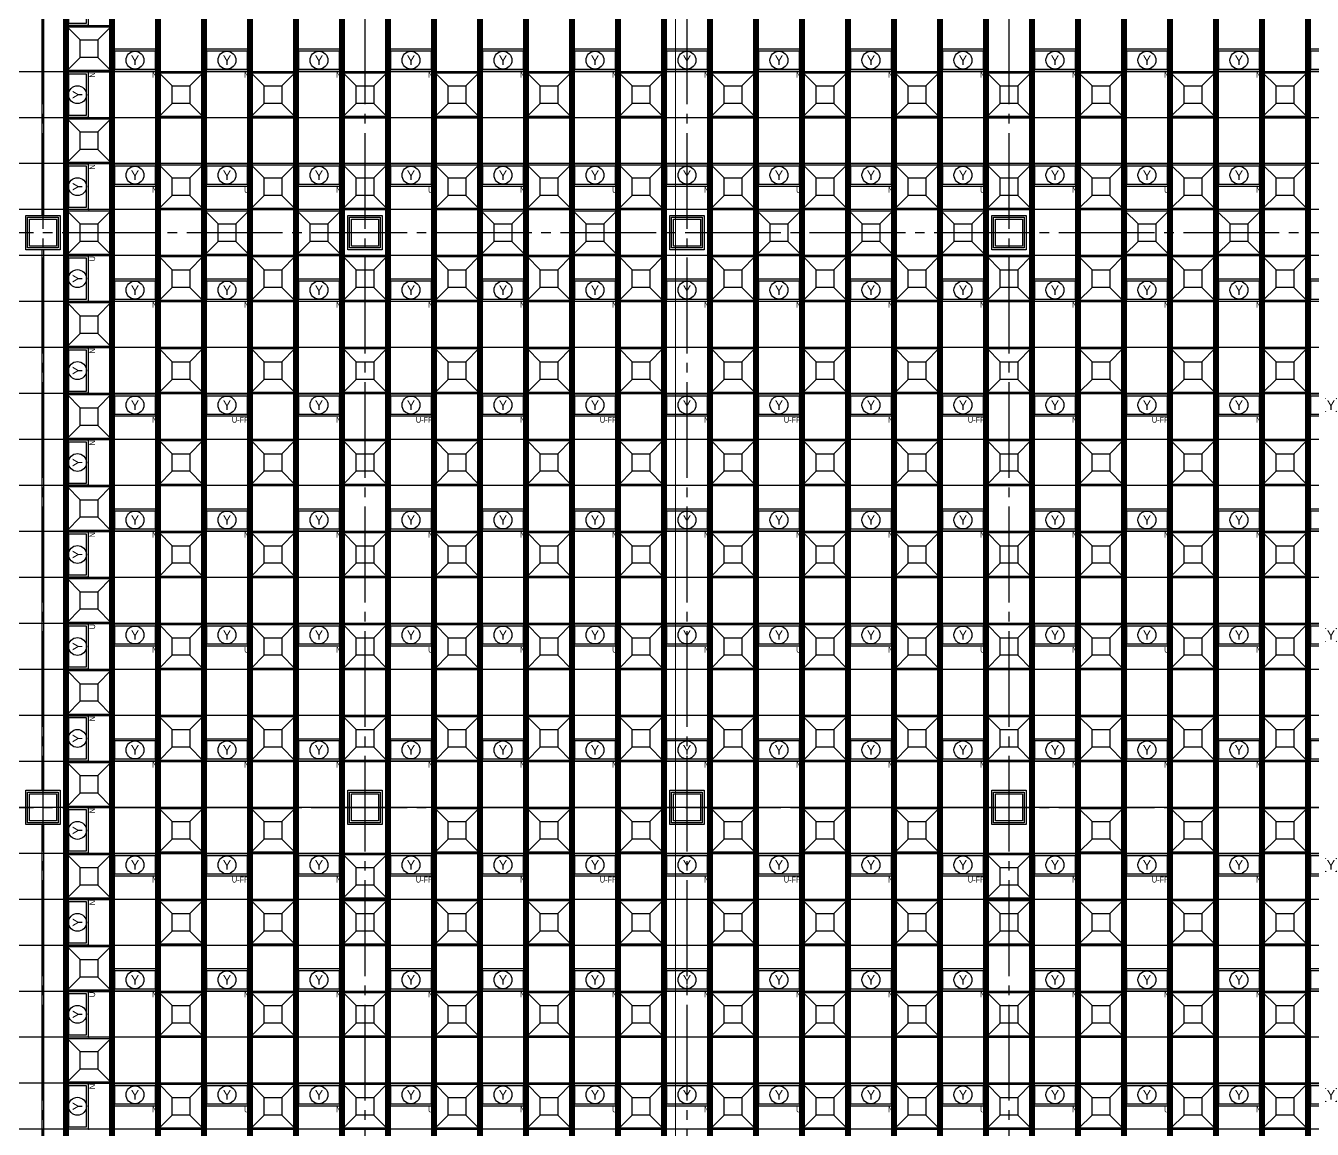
# Model space of a CAD drawing. Header units: millimetres. Extents: x -17313 to 27370, y -1010 to 13584.
# Drawn here: x 7635 to 10991, y 2160 to 5040 of the extents above; entities that cross this region are included whole.
import ezdxf
from ezdxf.enums import TextEntityAlignment as Align

# ---------------------------------------------------------------- set-up
doc = ezdxf.new("R2010")
doc.units = ezdxf.units.MM
doc.header["$LTSCALE"] = 100
doc.linetypes.add('X-S-FAB-L10$0$COL-CEN-LIN', pattern=[3.25, 2.5, -0.25, 0.25, -0.25])
for name, color, linetype in [('0-XREF', 7, 'Continuous'), ('188K-SM-03-F10-ARCH-CEIL-Y2257103$0$K-CEIL-4.2', 8, 'Continuous'), ('188K-SM-03-F10-ARCH-CEIL-Y2257103$0$K-CEIL-4.2-AREA', 8, 'Continuous'), ('188K-SM-03-F10-ARCH-CEIL-Y2257103$0$K-鋼構', 121, 'Continuous'), ('188K-SM-03-F10-ARCH-PA-Y2257103$0$K-P1S-4.2-單抗', 53, 'Continuous'), ('188K-SM-03-F10-ARCH-PA-Y2257103$0$K-P2D-4.2-雙抗', 53, 'Continuous'), ('188K-SM-06-F10-ELEC-LIGHT-Y2257103$0$E-LIGHT(Y)-N', 8, 'Continuous'), ('188K-SM-06-F10-ELEC-LIGHT-Y2257103$0$E-LIGHT(Y)-U FR', 8, 'Continuous'), ('188K-SM-06-F10-ELEC-LIGHT-Y2257103$0$E-LIGHT(Y)-U XLPE', 8, 'Continuous'), ('188K-SM-06-F10-HVAC-FFU-Y2257103$0$AC-FFU-ULPA+化學濾網-', 6, 'Continuous'), ('X-S-FAB-L10$0$0-DIM-TXT', 8, 'Continuous'), ('X-S-FAB-L10$0$BLOCK', 8, 'Continuous'), ('X-S-FAB-L10$0$CCL', 8, 'X-S-FAB-L10$0$COL-CEN-LIN'), ('X-S-FAB-L10$0$COL-S', 8, 'Continuous'), ('X-S-FAB-L10$0$S-FNDN', 8, 'Continuous')]:
    doc.layers.add(name, color=color, linetype=linetype)
doc.layers.add('188K-SM-03-F10-ARCH-CEIL-Y2257103$0$K-吊點-標準', color=8, linetype='Continuous', lineweight=9)
doc.layers.add('188K-SM-06-F10-ELEC-LIGHT-Y2257103$0$Defpoints-CAS', color=8, linetype='Continuous', plot=False)
doc.styles.add('188K-SM-06-F10-ELEC-LIGHT-Y2257103$0$Standard', font='arial.ttf')
doc.styles.add('188K-SM-06-F10-ELEC-LIGHT-Y2257103$0$xCI-5-F20-03-燈具$0$Standard', font='')
doc.styles.add('X-S-FAB-L10$0$CHINA', font='simplex.shx', dxfattribs={"width": 0.75, "bigfont": 'chineset.shx'})
doc.styles.add('X-S-FAB-L10$0$Standard', font='', dxfattribs={"width": 0.8})
doc.styles.add('X-S-FAB-L10$0$TG_NOTE_TEXT', font='simplex.shx', dxfattribs={"width": 0.75, "bigfont": 'chineset.shx'})
doc.styles.get('188K-SM-06-F10-ELEC-LIGHT-Y2257103$0$xCI-5-F20-03-燈具$0$Standard').set_extended_font_data('PMingLiU')
doc.styles.get('X-S-FAB-L10$0$Standard').set_extended_font_data('Microsoft JhengHei')

# ---------------------------------------------------------------- blocks, each defined once
blk = doc.blocks.new('188K-SM-06-F10-HVAC-FFU-Y2257103$0$H-FFU-ULPA+化濾')
for p, q in [((-82.9, 82.9), (-117.2, 117.3)), ((-37.1, 82.9), (-2.7, 117.3)), ((-117.2, 2.8), (-82.9, 37.1)), ((-2.7, 2.8), (-37.1, 37.1))]:
    blk.add_line(p, q)
for points in [[(-2.7, 2.8), (-2.7, 117.3), (-117.2, 117.3), (-117.2, 2.8)], [(-37.1, 37.1), (-37.1, 82.9), (-82.9, 82.9), (-82.9, 37.1)]]:
    blk.add_lwpolyline(points, close=True)
at = {"layer": 'DefPoints'}
blk.add_lwpolyline([(-120, 120), (0, 120), (0, 0), (-120, 0)], close=True, dxfattribs=at)
blk = doc.blocks.new('188K-SM-06-F10-HVAC-FFU-Y2257103')
at = {"layer": '188K-SM-06-F10-HVAC-FFU-Y2257103$0$AC-FFU-ULPA+化學濾網-', "xscale": -1}
for p in [(7740, 4920), (7980, 4800), (8220, 4800), (8460, 4800), (8700, 4800), (8940, 4800), (9180, 4800), (9420, 4800), (9660, 4800), (9900, 4800), (10140, 4800), (10380, 4800), (10620, 4800), (10860, 4800), (7740, 4680), (7980, 4560), (8220, 4560), (8460, 4560), (8700, 4560), (8940, 4560), (9180, 4560), (9420, 4560), (9660, 4560), (9900, 4560), (10140, 4560), (10380, 4560), (10620, 4560), (10860, 4560), (7740, 4440), (8100, 4440), (8340, 4440), (8820, 4440), (9060, 4440), (9540, 4440), (9780, 4440), (10020, 4440), (10500, 4440), (10740, 4440), (7980, 4320), (8220, 4320), (8460, 4320), (8700, 4320), (8940, 4320), (9180, 4320), (9420, 4320), (9660, 4320), (9900, 4320), (10140, 4320), (10380, 4320), (10620, 4320), (10860, 4320), (7740, 4200), (7980, 4080), (8220, 4080), (8460, 4080), (8700, 4080), (8940, 4080), (9180, 4080), (9420, 4080), (9660, 4080), (9900, 4080), (10140, 4080), (10380, 4080), (10620, 4080), (10860, 4080), (7740, 3960), (7980, 3840), (8220, 3840), (8460, 3840), (8700, 3840), (8940, 3840), (9180, 3840), (9420, 3840), (9660, 3840), (9900, 3840), (10140, 3840), (10380, 3840), (10620, 3840), (10860, 3840), (7740, 3720), (7980, 3600), (8220, 3600), (8460, 3600), (8700, 3600), (8940, 3600), (9180, 3600), (9420, 3600), (9660, 3600), (9900, 3600), (10140, 3600), (10380, 3600), (10620, 3600), (10860, 3600), (7740, 3480), (7980, 3360), (8220, 3360), (8460, 3360), (8700, 3360), (8940, 3360), (9180, 3360), (9420, 3360), (9660, 3360), (9900, 3360), (10140, 3360), (10380, 3360), (10620, 3360), (10860, 3360), (7740, 3240), (7980, 3120), (8220, 3120), (8460, 3120), (8700, 3120), (8940, 3120), (9180, 3120), (9420, 3120), (9660, 3120), (9900, 3120), (10140, 3120), (10380, 3120), (10620, 3120), (10860, 3120), (7740, 3000), (7980, 2880), (8220, 2880), (8700, 2880), (8940, 2880), (9180, 2880), (9420, 2880), (9660, 2880), (9900, 2880), (10380, 2880), (10620, 2880), (10860, 2880), (7740, 2760), (8460, 2760), (10140, 2760), (7980, 2640), (8220, 2640), (8460, 2640), (8700, 2640), (8940, 2640), (9180, 2640), (9420, 2640), (9660, 2640), (9900, 2640), (10140, 2640), (10380, 2640), (10620, 2640), (10860, 2640), (7740, 2520), (7980, 2400), (8220, 2400), (8460, 2400), (8700, 2400), (8940, 2400), (9180, 2400), (9420, 2400), (9660, 2400), (9900, 2400), (10140, 2400), (10380, 2400), (10620, 2400), (10860, 2400), (7740, 2280), (7980, 2160), (8220, 2160), (8460, 2160), (8700, 2160), (8940, 2160), (9180, 2160), (9420, 2160), (9660, 2160), (9900, 2160), (10140, 2160), (10380, 2160), (10620, 2160), (10860, 2160)]:
    blk.add_blockref('188K-SM-06-F10-HVAC-FFU-Y2257103$0$H-FFU-ULPA+化濾', p, dxfattribs=at)
blk = doc.blocks.new('X-S-FAB-L10$0$FAB2-L05')
at = {"layer": 'X-S-FAB-L10$0$CCL'}
for p, q in [((-18480, 11005), (-18480, 0)), ((-17640, 11005), (-17640, 0)), ((-16800, 11005), (-16800, 0)), ((-15960, 11005), (-15960, 0)), ((-26880, 5220), (1210, 5220)), ((-26880, 3720), (1210, 3720))]:
    blk.add_line(p, q, dxfattribs=at)
at = {"layer": 'X-S-FAB-L10$0$COL-S'}
for points in [[(-18515, 5255), (-18445, 5255), (-18445, 5185), (-18515, 5185)], [(-17675, 5255), (-17605, 5255), (-17605, 5185), (-17675, 5185)], [(-16835, 5255), (-16765, 5255), (-16765, 5185), (-16835, 5185)], [(-15995, 5255), (-15925, 5255), (-15925, 5185), (-15995, 5185)], [(-18515, 3755), (-18445, 3755), (-18445, 3685), (-18515, 3685)], [(-17675, 3755), (-17605, 3755), (-17605, 3685), (-17675, 3685)], [(-16835, 3755), (-16765, 3755), (-16765, 3685), (-16835, 3685)], [(-15995, 3755), (-15925, 3755), (-15925, 3685), (-15995, 3685)]]:
    blk.add_lwpolyline(points, close=True, dxfattribs=at)
blk = doc.blocks.new('X-S-FAB-L10')
at = {"layer": 'X-S-FAB-L10$0$COL-S'}
for p, q in [((7645, 4535), (7715, 4535)), ((7645, 4465), (7645, 4535)), ((7715, 4535), (7715, 4465)), ((8485, 4535), (8555, 4535)), ((8485, 4465), (8485, 4535)), ((8555, 4535), (8555, 4465)), ((9325, 4535), (9395, 4535)), ((9325, 4465), (9325, 4535)), ((9395, 4535), (9395, 4465)), ((10165, 4535), (10235, 4535)), ((10165, 4465), (10165, 4535)), ((10235, 4535), (10235, 4465)), ((7715, 4465), (7645, 4465)), ((8555, 4465), (8485, 4465)), ((9395, 4465), (9325, 4465)), ((10235, 4465), (10165, 4465)), ((7645, 3035), (7715, 3035)), ((7645, 2965), (7645, 3035)), ((7715, 3035), (7715, 2965)), ((8485, 3035), (8555, 3035)), ((8485, 2965), (8485, 3035)), ((8555, 3035), (8555, 2965)), ((9325, 3035), (9395, 3035)), ((9325, 2965), (9325, 3035)), ((9395, 3035), (9395, 2965)), ((10165, 3035), (10235, 3035)), ((10165, 2965), (10165, 3035)), ((10235, 3035), (10235, 2965)), ((7715, 2965), (7645, 2965)), ((8555, 2965), (8485, 2965)), ((9395, 2965), (9325, 2965)), ((10235, 2965), (10165, 2965))]:
    blk.add_line(p, q, dxfattribs=at)
at = {"layer": 'X-S-FAB-L10$0$S-FNDN', "lineweight": 0, "flags": 128}
for points in [[(11935, 9055), (4350, 9055), (4350, 7470), (9330, 7470), (9330, -55), (11935, -55), (11935, 4530), (11070, 4530), (11070, 5003), (11935, 5003)], [(4350, 7470), (1830, 7470), (1830, 1500), (1812.5, 1500), (1812.5, -55), (9330, -55), (9330, 7470)]]:
    blk.add_lwpolyline(points, close=True, dxfattribs=at)
at = {"layer": 'X-S-FAB-L10$0$BLOCK'}
blk.add_blockref('X-S-FAB-L10$0$FAB2-L05', (26160, -720), dxfattribs=at)
at = {"style": 'X-S-FAB-L10$0$TG_NOTE_TEXT', "width": 0.5, "flags": 1}
for p in [(7463.301, 9020), (18268.251, 8649), (11197.77, 4800.167), (16485.801, 4800.167), (25420.27, 2635), (13360, 320.001, 0), (7463.301, -33.333)]:
    blk.add_attdef('WH', text='', height=20, dxfattribs=at).set_placement(p, align=Align.BOTTOM_LEFT)
at = {"width": 0.5}
for style, p in [('X-S-FAB-L10$0$TG_NOTE_TEXT', (7585, 9020)), ('X-S-FAB-L10$0$TG_NOTE_TEXT', (18389.95, 8649)), ('X-S-FAB-L10$0$TG_NOTE_TEXT', (11117.5, 4813.5)), ('X-S-FAB-L10$0$TG_NOTE_TEXT', (16607.5, 4813.5)), ('X-S-FAB-L10$0$TG_NOTE_TEXT', (25350, 2635)), ('X-S-FAB-L10$0$Standard', (13129.375, 325.001, 0)), ('X-S-FAB-L10$0$TG_NOTE_TEXT', (7585, -20))]:
    blk.add_attdef('DESC', text='', height=10, dxfattribs=dict(at, style=style)).set_placement(p, align=Align.BOTTOM_LEFT)
for tag, style, p in [('TYPE', 'X-S-FAB-L10$0$TG_NOTE_TEXT', (7619.286, 9020)), ('NO', 'X-S-FAB-L10$0$TG_NOTE_TEXT', (7650.095, 9020)), ('TYPE', 'X-S-FAB-L10$0$TG_NOTE_TEXT', (18424.236, 8649)), ('NO', 'X-S-FAB-L10$0$TG_NOTE_TEXT', (18455.045, 8649)), ('NO', 'X-S-FAB-L10$0$TG_NOTE_TEXT', (11088.595, 4813.5)), ('TYPE', 'X-S-FAB-L10$0$TG_NOTE_TEXT', (11151.786, 4813.5)), ('TYPE', 'X-S-FAB-L10$0$TG_NOTE_TEXT', (16641.786, 4813.5)), ('NO', 'X-S-FAB-L10$0$TG_NOTE_TEXT', (16672.595, 4813.5)), ('NO', 'X-S-FAB-L10$0$TG_NOTE_TEXT', (25313, 2635)), ('TYPE', 'X-S-FAB-L10$0$TG_NOTE_TEXT', (25350, 2635)), ('NO', 'X-S-FAB-L10$0$Standard', (13100, 320.001, 0)), ('TYPE', 'X-S-FAB-L10$0$Standard', (13129.375, 320.001, 0)), ('TYPE', 'X-S-FAB-L10$0$TG_NOTE_TEXT', (7619.286, -20)), ('NO', 'X-S-FAB-L10$0$TG_NOTE_TEXT', (7650.095, -20))]:
    blk.add_attdef(tag, text='', height=10, dxfattribs=dict(at, style=style)).set_placement(p, align=Align.BOTTOM_RIGHT)
at = {"style": 'X-S-FAB-L10$0$TG_NOTE_TEXT', "width": 0.5, "flags": 1}
for rotation, p in [(180, (43, 7480)), (180, (943, 7480)), (90, (24310, 3717.77)), (270, (17080, 1711.699))]:
    blk.add_attdef('WH', text='', height=20, rotation=rotation, dxfattribs=at).set_placement(p, align=Align.BOTTOM_LEFT)
at = {"width": 0.5}
for rotation, style, p in [(180, 'X-S-FAB-L10$0$Standard', (317.625, 7480)), (180, 'X-S-FAB-L10$0$Standard', (1217.625, 7480)), (90, 'X-S-FAB-L10$0$TG_NOTE_TEXT', (24310, 3647.5)), (270, 'X-S-FAB-L10$0$TG_NOTE_TEXT', (17080, 1605))]:
    blk.add_attdef('DESC', text='', height=10, rotation=rotation, dxfattribs=dict(at, style=style)).set_placement(p, align=Align.BOTTOM_LEFT)
for tag, rotation, style, p in [('TYPE', 180, 'X-S-FAB-L10$0$Standard', (317.625, 7480)), ('NO', 180, 'X-S-FAB-L10$0$Standard', (347, 7480)), ('TYPE', 180, 'X-S-FAB-L10$0$Standard', (1217.625, 7480)), ('NO', 180, 'X-S-FAB-L10$0$Standard', (1247, 7480)), ('TYPE', 90, 'X-S-FAB-L10$0$TG_NOTE_TEXT', (24310, 3647.5)), ('NO', 90, 'X-S-FAB-L10$0$TG_NOTE_TEXT', (24310, 3610.5)), ('TYPE', 270, 'X-S-FAB-L10$0$TG_NOTE_TEXT', (17080, 1605)), ('NO', 270, 'X-S-FAB-L10$0$TG_NOTE_TEXT', (17080, 1573))]:
    blk.add_attdef(tag, text='', height=10, rotation=rotation, dxfattribs=dict(at, style=style)).set_placement(p, align=Align.BOTTOM_RIGHT)
at = {"layer": 'X-S-FAB-L10$0$0-DIM-TXT', "style": 'X-S-FAB-L10$0$CHINA', "width": 0.75}
for p in [(667.414, 7855.1, -2689.4), (22627.353, 6728.814), (25644.722, 6728.814), (24778.787, 5569.051), (1118.252, 4980), (417.801, 4594.623), (22927.43, 4330.122), (23874.84, 4355), (23749.869, 3901.367), (417.801, 3765.236), (1118.252, 3730), (417.801, 3115.79), (536.882, 2227.832), (16908.994, 1782.652), (888.445, 880.466), (16977.43, 750), (18878.841, 750), (25641.221, 553.233), (21364.03, 526.894)]:
    blk.add_attdef('HIG', text='', height=80, dxfattribs=at).set_placement(p, align=Align.MIDDLE_LEFT)
blk = doc.blocks.new('188K-SM-03-F10-ARCH-CEIL-Y2257103$0$A$C2CA95053')
h = blk.add_hatch(color=256)
edge = h.paths.add_edge_path()
edge.add_arc((0, 0), 0.5, 0, 360)
for p, q in [((3.2, 3.2), (-3.2, -3.2)), ((3.2, -3.2), (-3.2, 3.2))]:
    blk.add_line(p, q)
blk.add_lwpolyline([(-1.6, 2.5), (-1.6, -2.5), (1.6, -2.5), (1.6, 2.5)], close=True)
for radius in [4.5, 0.5]:
    blk.add_circle((0, 0), radius)
blk = doc.blocks.new('188K-SM-03-F10-ARCH-CEIL-Y2257103$0$天花板吊點-附調整片 - 3_8_螺桿吊架 100 mm 高調整片-V1-1FL')
blk.add_blockref('188K-SM-03-F10-ARCH-CEIL-Y2257103$0$A$C2CA95053', (0, 0))
blk = doc.blocks.new('188K-SM-03-F10-ARCH-CEIL-Y2257103')
at = {"layer": '188K-SM-03-F10-ARCH-CEIL-Y2257103$0$K-CEIL-4.2'}
for p, q in [((7740, 312.7), (7740, 8632.2)), ((7860, 312.7), (7860, 8632.2)), ((7980, 312.7), (7980, 8632.2)), ((8100, 312.7), (8100, 8632.2)), ((8220, 312.7), (8220, 8632.2)), ((8340, 312.7), (8340, 8632.2)), ((8460, 312.7), (8460, 8632.2)), ((8580, 312.7), (8580, 8632.2)), ((8700, 312.7), (8700, 8632.2)), ((8820, 312.7), (8820, 8632.2)), ((8940, 312.7), (8940, 8632.2)), ((9060, 312.7), (9060, 8632.2)), ((9180, 312.7), (9180, 8632.2)), ((9300, 312.7), (9300, 8632.2)), ((9420, 312.7), (9420, 8632.2)), ((9540, 312.7), (9540, 8632.2)), ((9660, 312.7), (9660, 8632.2)), ((9780, 312.7), (9780, 8632.2)), ((9900, 312.7), (9900, 8632.2)), ((10020, 312.7), (10020, 8632.2)), ((10140, 312.7), (10140, 8632.2)), ((10260, 312.7), (10260, 8632.2)), ((10380, 312.7), (10380, 8632.2)), ((10500, 312.7), (10500, 8632.2)), ((10620, 312.7), (10620, 8632.2)), ((10740, 312.7), (10740, 8632.2)), ((10860, 312.7), (10860, 8632.2)), ((10980, 312.7), (10980, 8632.2)), ((23502.2, 4920), (1847.7, 4920)), ((11027.5, 4800), (1847.7, 4800)), ((11027.5, 4680), (1847.7, 4680)), ((11027.5, 4560), (1847.7, 4560)), ((23467.2, 4440), (1847.7, 4440)), ((23467.2, 4320), (1847.7, 4320)), ((23467.2, 4200), (1847.7, 4200)), ((23467.2, 4080), (1847.7, 4080)), ((23467.2, 3960), (1847.7, 3960)), ((23467.2, 3840), (1847.7, 3840)), ((23467.2, 3720), (1847.7, 3720)), ((23467.2, 3600), (1847.7, 3600)), ((24297.2, 3480), (1850, 3480)), ((24297.2, 3360), (1847.7, 3360)), ((24297.2, 3240), (1847.7, 3240)), ((24297.2, 3120), (1847.7, 3120)), ((24297.2, 3000), (1847.7, 3000)), ((24297.2, 2880), (1847.7, 2880)), ((24297.2, 2760), (1847.7, 2760)), ((24297.2, 2640), (1847.7, 2640)), ((24297.2, 2520), (1847.7, 2520)), ((24297.2, 2400), (1847.7, 2400)), ((24297.2, 2280), (6382.5, 2280)), ((24297.2, 2160), (6382.5, 2160))]:
    blk.add_line(p, q, dxfattribs=at)
at = {"layer": '188K-SM-03-F10-ARCH-CEIL-Y2257103$0$K-CEIL-4.2-AREA'}
for points in [[(7645, 4535), (7715, 4535), (7715, 4465), (7645, 4465)], [(8485, 4535), (8555, 4535), (8555, 4465), (8485, 4465)], [(9325, 4535), (9395, 4535), (9395, 4465), (9325, 4465)], [(10165, 4535), (10235, 4535), (10235, 4465), (10165, 4465)], [(7645, 3035), (7715, 3035), (7715, 2965), (7645, 2965)], [(8485, 3035), (8555, 3035), (8555, 2965), (8485, 2965)], [(9325, 3035), (9395, 3035), (9395, 2965), (9325, 2965)], [(10165, 3035), (10235, 3035), (10235, 2965), (10165, 2965)]]:
    blk.add_lwpolyline(points, close=True, dxfattribs=at)
at = {"layer": '188K-SM-03-F10-ARCH-CEIL-Y2257103$0$K-鋼構', "const_width": 15, "elevation": 0}
for points in [[(7740, 8769.9), (7740, 230)], [(7860, 8769.9), (7860, 230)], [(7980, 8769.9), (7980, 230)], [(8220, 8769.9), (8220, 230)], [(8340, 8769.9), (8340, 230)], [(8460, 8769.9), (8460, 230)], [(8580, 8769.9), (8580, 230)], [(8820, 8769.9), (8820, 230)], [(8940, 8769.9), (8940, 230)], [(9060, 8769.9), (9060, 230)], [(9180, 8769.9), (9180, 230)], [(9300, 8769.9), (9300, 230)], [(9420, 8769.9), (9420, 230)], [(9540, 8769.9), (9540, 230)], [(9660, 8769.9), (9660, 230)], [(9780, 8769.9), (9780, 230)], [(9900, 8769.9), (9900, 230)], [(10020, 8769.9), (10020, 230)], [(10140, 8769.9), (10140, 230)], [(10260, 8769.9), (10260, 230)], [(10380, 8769.9), (10380, 230)], [(10500, 8769.9), (10500, 230)], [(10620, 8769.9), (10620, 230)], [(10740, 8769.9), (10740, 230)], [(10860, 8769.9), (10860, 230)], [(10980, 8769.9), (10980, 230)]]:
    blk.add_lwpolyline(points, dxfattribs=at)
at = {"layer": '188K-SM-03-F10-ARCH-CEIL-Y2257103$0$K-鋼構', "const_width": 15}
for points in [[(8100, 8769.9), (8100, 230)], [(8700, 8769.9), (8700, 230)]]:
    blk.add_lwpolyline(points, dxfattribs=at)
at = {"layer": '188K-SM-03-F10-ARCH-CEIL-Y2257103$0$K-吊點-標準', "color": 170, "lineweight": 18, "rotation": 179.9999999999997}
for p in [(7740, 5025), (7860, 5025), (7980, 5025), (8100, 5025), (8220, 5025), (8340, 5025), (8460, 5025), (8580, 5025), (8700, 5025), (8820, 5025), (8940, 5025), (9060, 5025), (9180, 5025), (9300, 5025), (9420, 5025), (9540, 5025), (9660, 5025), (9780, 5025), (9900, 5025), (10020, 5025), (10140, 5025), (10260, 5025), (10380, 5025), (10500, 5025), (10620, 5025), (10740, 5025), (10860, 5025), (10980, 5025), (7740, 4935), (7860, 4935), (7980, 4935), (8100, 4935), (8220, 4935), (8340, 4935), (8460, 4935), (8580, 4935), (8700, 4935), (8820, 4935), (8940, 4935), (9060, 4935), (9180, 4935), (9300, 4935), (9420, 4935), (9540, 4935), (9660, 4935), (9780, 4935), (9900, 4935), (10020, 4935), (10140, 4935), (10260, 4935), (10380, 4935), (10500, 4935), (10620, 4935), (10740, 4935), (10860, 4935), (10980, 4935), (7740, 4905), (7860, 4905), (7980, 4905), (8100, 4905), (8220, 4905), (8340, 4905), (8460, 4905), (8580, 4905), (8700, 4905), (8820, 4905), (8940, 4905), (9060, 4905), (9180, 4905), (9300, 4905), (9420, 4905), (9540, 4905), (9660, 4905), (9780, 4905), (9900, 4905), (10020, 4905), (10140, 4905), (10260, 4905), (10380, 4905), (10500, 4905), (10620, 4905), (10740, 4905), (10860, 4905), (10980, 4905), (7740, 4815), (7860, 4815), (7980, 4815), (8100, 4815), (8220, 4815), (8340, 4815), (8460, 4815), (8580, 4815), (8700, 4815), (8820, 4815), (8940, 4815), (9060, 4815), (9180, 4815), (9300, 4815), (9420, 4815), (9540, 4815), (9660, 4815), (9780, 4815), (9900, 4815), (10020, 4815), (10140, 4815), (10260, 4815), (10380, 4815), (10500, 4815), (10620, 4815), (10740, 4815), (10860, 4815), (10980, 4815), (7740, 4785), (7860, 4785), (7980, 4785), (8100, 4785), (8220, 4785), (8340, 4785), (8460, 4785), (8580, 4785), (8700, 4785), (8820, 4785), (8940, 4785), (9060, 4785), (9180, 4785), (9300, 4785), (9420, 4785), (9540, 4785), (9660, 4785), (9780, 4785), (9900, 4785), (10020, 4785), (10140, 4785), (10260, 4785), (10380, 4785), (10500, 4785), (10620, 4785), (10740, 4785), (10860, 4785), (10980, 4785), (7740, 4695), (7860, 4695), (7980, 4695), (8100, 4695), (8220, 4695), (8340, 4695), (8460, 4695), (8580, 4695), (8700, 4695), (8820, 4695), (8940, 4695), (9060, 4695), (9180, 4695), (9300, 4695), (9420, 4695), (9540, 4695), (9660, 4695), (9780, 4695), (9900, 4695), (10020, 4695), (10140, 4695), (10260, 4695), (10380, 4695), (10500, 4695), (10620, 4695), (10740, 4695), (10860, 4695), (10980, 4695), (7740, 4665), (7860, 4665), (7980, 4665), (8100, 4665), (8220, 4665), (8340, 4665), (8460, 4665), (8580, 4665), (8700, 4665), (8820, 4665), (8940, 4665), (9060, 4665), (9180, 4665), (9300, 4665), (9420, 4665), (9540, 4665), (9660, 4665), (9780, 4665), (9900, 4665), (10020, 4665), (10140, 4665), (10260, 4665), (10380, 4665), (10500, 4665), (10620, 4665), (10740, 4665), (10860, 4665), (10980, 4665), (7740, 4575), (7860, 4575), (7980, 4575), (8100, 4575), (8220, 4575), (8340, 4575), (8460, 4575), (8580, 4575), (8700, 4575), (8820, 4575), (8940, 4575), (9060, 4575), (9180, 4575), (9300, 4575), (9420, 4575), (9540, 4575), (9660, 4575), (9780, 4575), (9900, 4575), (10020, 4575), (10140, 4575), (10260, 4575), (10380, 4575), (10500, 4575), (10620, 4575), (10740, 4575), (10860, 4575), (10980, 4575), (7740, 4545), (7860, 4545), (7980, 4545), (8100, 4545), (8220, 4545), (8340, 4545), (8460, 4545), (8580, 4545), (8700, 4545), (8820, 4545), (8940, 4545), (9060, 4545), (9180, 4545), (9300, 4545), (9420, 4545), (9540, 4545), (9660, 4545), (9780, 4545), (9900, 4545), (10020, 4545), (10140, 4545), (10260, 4545), (10380, 4545), (10500, 4545), (10620, 4545), (10740, 4545), (10860, 4545), (10980, 4545), (7740, 4455), (7860, 4455), (7980, 4455), (8100, 4455), (8220, 4455), (8340, 4455), (8460, 4455), (8580, 4455), (8700, 4455), (8820, 4455), (8940, 4455), (9060, 4455), (9180, 4455), (9300, 4455), (9420, 4455), (9540, 4455), (9660, 4455), (9780, 4455), (9900, 4455), (10020, 4455), (10140, 4455), (10260, 4455), (10380, 4455), (10500, 4455), (10620, 4455), (10740, 4455), (10860, 4455), (10980, 4455), (7740, 4425), (7860, 4425), (7980, 4425), (8100, 4425), (8220, 4425), (8340, 4425), (8460, 4425), (8580, 4425), (8700, 4425), (8820, 4425), (8940, 4425), (9060, 4425), (9180, 4425), (9300, 4425), (9420, 4425), (9540, 4425), (9660, 4425), (9780, 4425), (9900, 4425), (10020, 4425), (10140, 4425), (10260, 4425), (10380, 4425), (10500, 4425), (10620, 4425), (10740, 4425), (10860, 4425), (10980, 4425), (7740, 4335), (7860, 4335), (7980, 4335), (8100, 4335), (8220, 4335), (8340, 4335), (8460, 4335), (8580, 4335), (8700, 4335), (8820, 4335), (8940, 4335), (9060, 4335), (9180, 4335), (9300, 4335), (9420, 4335), (9540, 4335), (9660, 4335), (9780, 4335), (9900, 4335), (10020, 4335), (10140, 4335), (10260, 4335), (10380, 4335), (10500, 4335), (10620, 4335), (10740, 4335), (10860, 4335), (10980, 4335), (7740, 4305), (7860, 4305), (7980, 4305), (8100, 4305), (8220, 4305), (8340, 4305), (8460, 4305), (8580, 4305), (8700, 4305), (8820, 4305), (8940, 4305), (9060, 4305), (9180, 4305), (9300, 4305), (9420, 4305), (9540, 4305), (9660, 4305), (9780, 4305), (9900, 4305), (10020, 4305), (10140, 4305), (10260, 4305), (10380, 4305), (10500, 4305), (10620, 4305), (10740, 4305), (10860, 4305), (10980, 4305), (7740, 4215), (7860, 4215), (7980, 4215), (8100, 4215), (8220, 4215), (8340, 4215), (8460, 4215), (8580, 4215), (8700, 4215), (8820, 4215), (8940, 4215), (9060, 4215), (9180, 4215), (9300, 4215), (9420, 4215), (9540, 4215), (9660, 4215), (9780, 4215), (9900, 4215), (10020, 4215), (10140, 4215), (10260, 4215), (10380, 4215), (10500, 4215), (10620, 4215), (10740, 4215), (10860, 4215), (10980, 4215), (7740, 4185), (7860, 4185), (7980, 4185), (8100, 4185), (8220, 4185), (8340, 4185), (8460, 4185), (8580, 4185), (8700, 4185), (8820, 4185), (8940, 4185), (9060, 4185), (9180, 4185), (9300, 4185), (9420, 4185), (9540, 4185), (9660, 4185), (9780, 4185), (9900, 4185), (10020, 4185), (10140, 4185), (10260, 4185), (10380, 4185), (10500, 4185), (10620, 4185), (10740, 4185), (10860, 4185), (10980, 4185), (7740, 4095), (7860, 4095), (7980, 4095), (8100, 4095), (8220, 4095), (8340, 4095), (8460, 4095), (8580, 4095), (8700, 4095), (8820, 4095), (8940, 4095), (9060, 4095), (9180, 4095), (9300, 4095), (9420, 4095), (9540, 4095), (9660, 4095), (9780, 4095), (9900, 4095), (10020, 4095), (10140, 4095), (10260, 4095), (10380, 4095), (10500, 4095), (10620, 4095), (10740, 4095), (10860, 4095), (10980, 4095), (7740, 4065), (7860, 4065), (7980, 4065), (8100, 4065), (8220, 4065), (8340, 4065), (8460, 4065), (8580, 4065), (8700, 4065), (8820, 4065), (8940, 4065), (9060, 4065), (9180, 4065), (9300, 4065), (9420, 4065), (9540, 4065), (9660, 4065), (9780, 4065), (9900, 4065), (10020, 4065), (10140, 4065), (10260, 4065), (10380, 4065), (10500, 4065), (10620, 4065), (10740, 4065), (10860, 4065), (10980, 4065), (7740, 3975), (7860, 3975), (7980, 3975), (8100, 3975), (8220, 3975), (8340, 3975), (8460, 3975), (8580, 3975), (8700, 3975), (8820, 3975), (8940, 3975), (9060, 3975), (9180, 3975), (9300, 3975), (9420, 3975), (9540, 3975), (9660, 3975), (9780, 3975), (9900, 3975), (10020, 3975), (10140, 3975), (10260, 3975), (10380, 3975), (10500, 3975), (10620, 3975), (10740, 3975), (10860, 3975), (10980, 3975), (7740, 3945), (7860, 3945), (7980, 3945), (8100, 3945), (8220, 3945), (8340, 3945), (8460, 3945), (8580, 3945), (8700, 3945), (8820, 3945), (8940, 3945), (9060, 3945), (9180, 3945), (9300, 3945), (9420, 3945), (9540, 3945), (9660, 3945), (9780, 3945), (9900, 3945), (10020, 3945), (10140, 3945), (10260, 3945), (10380, 3945), (10500, 3945), (10620, 3945), (10740, 3945), (10860, 3945), (10980, 3945), (7740, 3855), (7740, 3825), (7860, 3855), (7860, 3825), (7980, 3855), (7980, 3825), (8100, 3855), (8100, 3825), (8220, 3855), (8220, 3825), (8340, 3855), (8340, 3825), (8460, 3855), (8460, 3825), (8580, 3855), (8580, 3825), (8700, 3855), (8700, 3825), (8820, 3855), (8820, 3825), (8940, 3855), (8940, 3825), (9060, 3855), (9060, 3825), (9180, 3855), (9180, 3825), (9300, 3855), (9300, 3825), (9420, 3855), (9420, 3825), (9540, 3855), (9540, 3825), (9660, 3855), (9660, 3825), (9780, 3855), (9780, 3825), (9900, 3855), (9900, 3825), (10020, 3855), (10020, 3825), (10140, 3855), (10140, 3825), (10260, 3855), (10260, 3825), (10380, 3855), (10380, 3825), (10500, 3855), (10500, 3825), (10620, 3855), (10620, 3825), (10740, 3855), (10740, 3825), (10860, 3855), (10860, 3825), (10980, 3855), (10980, 3825), (7740, 3735), (7860, 3735), (7980, 3735), (8100, 3735), (8220, 3735), (8340, 3735), (8460, 3735), (8580, 3735), (8700, 3735), (8820, 3735), (8940, 3735), (9060, 3735), (9180, 3735), (9300, 3735), (9420, 3735), (9540, 3735), (9660, 3735), (9780, 3735), (9900, 3735), (10020, 3735), (10140, 3735), (10260, 3735), (10380, 3735), (10500, 3735), (10620, 3735), (10740, 3735), (10860, 3735), (10980, 3735), (7740, 3705), (7860, 3705), (7980, 3705), (8100, 3705), (8220, 3705), (8340, 3705), (8460, 3705), (8580, 3705), (8700, 3705), (8820, 3705), (8940, 3705), (9060, 3705), (9180, 3705), (9300, 3705), (9420, 3705), (9540, 3705), (9660, 3705), (9780, 3705), (9900, 3705), (10020, 3705), (10140, 3705), (10260, 3705), (10380, 3705), (10500, 3705), (10620, 3705), (10740, 3705), (10860, 3705), (10980, 3705), (7740, 3615), (7860, 3615), (7980, 3615), (8100, 3615), (8220, 3615), (8340, 3615), (8460, 3615), (8580, 3615), (8700, 3615), (8820, 3615), (8940, 3615), (9060, 3615), (9180, 3615), (9300, 3615), (9420, 3615), (9540, 3615), (9660, 3615), (9780, 3615), (9900, 3615), (10020, 3615), (10140, 3615), (10260, 3615), (10380, 3615), (10500, 3615), (10620, 3615), (10740, 3615), (10860, 3615), (10980, 3615), (7740, 3585), (7860, 3585), (7980, 3585), (8100, 3585), (8220, 3585), (8340, 3585), (8460, 3585), (8580, 3585), (8700, 3585), (8820, 3585), (8940, 3585), (9060, 3585), (9180, 3585), (9300, 3585), (9420, 3585), (9540, 3585), (9660, 3585), (9780, 3585), (9900, 3585), (10020, 3585), (10140, 3585), (10260, 3585), (10380, 3585), (10500, 3585), (10620, 3585), (10740, 3585), (10860, 3585), (10980, 3585), (7740, 3495), (7860, 3495), (7980, 3495), (8100, 3495), (8220, 3495), (8340, 3495), (8460, 3495), (8580, 3495), (8700, 3495), (8820, 3495), (8940, 3495), (9060, 3495), (9180, 3495), (9300, 3495), (9420, 3495), (9540, 3495), (9660, 3495), (9780, 3495), (9900, 3495), (10020, 3495), (10140, 3495), (10260, 3495), (10380, 3495), (10500, 3495), (10620, 3495), (10740, 3495), (10860, 3495), (10980, 3495), (7740, 3465), (7860, 3465), (7980, 3465), (8100, 3465), (8220, 3465), (8340, 3465), (8460, 3465), (8580, 3465), (8700, 3465), (8820, 3465), (8940, 3465), (9060, 3465), (9180, 3465), (9300, 3465), (9420, 3465), (9540, 3465), (9660, 3465), (9780, 3465), (9900, 3465), (10020, 3465), (10140, 3465), (10260, 3465), (10380, 3465), (10500, 3465), (10620, 3465), (10740, 3465), (10860, 3465), (10980, 3465), (7740, 3375), (7860, 3375), (7980, 3375), (8100, 3375), (8220, 3375), (8340, 3375), (8460, 3375), (8580, 3375), (8700, 3375), (8820, 3375), (8940, 3375), (9060, 3375), (9180, 3375), (9300, 3375), (9420, 3375), (9540, 3375), (9660, 3375), (9780, 3375), (9900, 3375), (10020, 3375), (10140, 3375), (10260, 3375), (10380, 3375), (10500, 3375), (10620, 3375), (10740, 3375), (10860, 3375), (10980, 3375), (7740, 3345), (7860, 3345), (7980, 3345), (8100, 3345), (8220, 3345), (8340, 3345), (8460, 3345), (8580, 3345), (8700, 3345), (8820, 3345), (8940, 3345), (9060, 3345), (9180, 3345), (9300, 3345), (9420, 3345), (9540, 3345), (9660, 3345), (9780, 3345), (9900, 3345), (10020, 3345), (10140, 3345), (10260, 3345), (10380, 3345), (10500, 3345), (10620, 3345), (10740, 3345), (10860, 3345), (10980, 3345), (7740, 3255), (7860, 3255), (7980, 3255), (8100, 3255), (8220, 3255), (8340, 3255), (8460, 3255), (8580, 3255), (8700, 3255), (8820, 3255), (8940, 3255), (9060, 3255), (9180, 3255), (9300, 3255), (9420, 3255), (9540, 3255), (9660, 3255), (9780, 3255), (9900, 3255), (10020, 3255), (10140, 3255), (10260, 3255), (10380, 3255), (10500, 3255), (10620, 3255), (10740, 3255), (10860, 3255), (10980, 3255), (7740, 3225), (7860, 3225), (7980, 3225), (8100, 3225), (8220, 3225), (8340, 3225), (8460, 3225), (8580, 3225), (8700, 3225), (8820, 3225), (8940, 3225), (9060, 3225), (9180, 3225), (9300, 3225), (9420, 3225), (9540, 3225), (9660, 3225), (9780, 3225), (9900, 3225), (10020, 3225), (10140, 3225), (10260, 3225), (10380, 3225), (10500, 3225), (10620, 3225), (10740, 3225), (10860, 3225), (10980, 3225), (7740, 3135), (7860, 3135), (7980, 3135), (8100, 3135), (8220, 3135), (8340, 3135), (8460, 3135), (8580, 3135), (8700, 3135), (8820, 3135), (8940, 3135), (9060, 3135), (9180, 3135), (9300, 3135), (9420, 3135), (9540, 3135), (9660, 3135), (9780, 3135), (9900, 3135), (10020, 3135), (10140, 3135), (10260, 3135), (10380, 3135), (10500, 3135), (10620, 3135), (10740, 3135), (10860, 3135), (10980, 3135), (7740, 3105), (7860, 3105), (7980, 3105), (8100, 3105), (8220, 3105), (8340, 3105), (8460, 3105), (8580, 3105), (8700, 3105), (8820, 3105), (8940, 3105), (9060, 3105), (9180, 3105), (9300, 3105), (9420, 3105), (9540, 3105), (9660, 3105), (9780, 3105), (9900, 3105), (10020, 3105), (10140, 3105), (10260, 3105), (10380, 3105), (10500, 3105), (10620, 3105), (10740, 3105), (10860, 3105), (10980, 3105), (7740, 3015), (7740, 2985), (7860, 3015), (7860, 2985), (7980, 3015), (7980, 2985), (8100, 3015), (8100, 2985), (8220, 3015), (8220, 2985), (8340, 3015), (8340, 2985), (8460, 3015), (8460, 2985), (8580, 3015), (8580, 2985), (8700, 3015), (8700, 2985), (8820, 3015), (8820, 2985), (8940, 3015), (8940, 2985), (9060, 3015), (9060, 2985), (9180, 3015), (9180, 2985), (9300, 3015), (9300, 2985), (9420, 3015), (9420, 2985), (9540, 3015), (9540, 2985), (9660, 3015), (9660, 2985), (9780, 3015), (9780, 2985), (9900, 3015), (9900, 2985), (10020, 3015), (10020, 2985), (10140, 3015), (10140, 2985), (10260, 3015), (10260, 2985), (10380, 3015), (10380, 2985), (10500, 3015), (10500, 2985), (10620, 3015), (10620, 2985), (10740, 3015), (10740, 2985), (10860, 3015), (10860, 2985), (10980, 3015), (10980, 2985), (7740, 2895), (7860, 2895), (7980, 2895), (8100, 2895), (8220, 2895), (8340, 2895), (8460, 2895), (8580, 2895), (8700, 2895), (8820, 2895), (8940, 2895), (9060, 2895), (9180, 2895), (9300, 2895), (9420, 2895), (9540, 2895), (9660, 2895), (9780, 2895), (9900, 2895), (10020, 2895), (10140, 2895), (10260, 2895), (10380, 2895), (10500, 2895), (10620, 2895), (10740, 2895), (10860, 2895), (10980, 2895), (7740, 2865), (7860, 2865), (7980, 2865), (8100, 2865), (8220, 2865), (8340, 2865), (8460, 2865), (8580, 2865), (8700, 2865), (8820, 2865), (8940, 2865), (9060, 2865), (9180, 2865), (9300, 2865), (9420, 2865), (9540, 2865), (9660, 2865), (9780, 2865), (9900, 2865), (10020, 2865), (10140, 2865), (10260, 2865), (10380, 2865), (10500, 2865), (10620, 2865), (10740, 2865), (10860, 2865), (10980, 2865), (7740, 2775), (7860, 2775), (7980, 2775), (8100, 2775), (8220, 2775), (8340, 2775), (8460, 2775), (8580, 2775), (8700, 2775), (8820, 2775), (8940, 2775), (9060, 2775), (9180, 2775), (9300, 2775), (9420, 2775), (9540, 2775), (9660, 2775), (9780, 2775), (9900, 2775), (10020, 2775), (10140, 2775), (10260, 2775), (10380, 2775), (10500, 2775), (10620, 2775), (10740, 2775), (10860, 2775), (10980, 2775), (7740, 2745), (7860, 2745), (7980, 2745), (8100, 2745), (8220, 2745), (8340, 2745), (8460, 2745), (8580, 2745), (8700, 2745), (8820, 2745), (8940, 2745), (9060, 2745), (9180, 2745), (9300, 2745), (9420, 2745), (9540, 2745), (9660, 2745), (9780, 2745), (9900, 2745), (10020, 2745), (10140, 2745), (10260, 2745), (10380, 2745), (10500, 2745), (10620, 2745), (10740, 2745), (10860, 2745), (10980, 2745), (7740, 2655), (7860, 2655), (7980, 2655), (8100, 2655), (8220, 2655), (8340, 2655), (8460, 2655), (8580, 2655), (8700, 2655), (8820, 2655), (8940, 2655), (9060, 2655), (9180, 2655), (9300, 2655), (9420, 2655), (9540, 2655), (9660, 2655), (9780, 2655), (9900, 2655), (10020, 2655), (10140, 2655), (10260, 2655), (10380, 2655), (10500, 2655), (10620, 2655), (10740, 2655), (10860, 2655), (10980, 2655), (7740, 2625), (7860, 2625), (7980, 2625), (8100, 2625), (8220, 2625), (8340, 2625), (8460, 2625), (8580, 2625), (8700, 2625), (8820, 2625), (8940, 2625), (9060, 2625), (9180, 2625), (9300, 2625), (9420, 2625), (9540, 2625), (9660, 2625), (9780, 2625), (9900, 2625), (10020, 2625), (10140, 2625), (10260, 2625), (10380, 2625), (10500, 2625), (10620, 2625), (10740, 2625), (10860, 2625), (10980, 2625), (7740, 2535), (7860, 2535), (7980, 2535), (8100, 2535), (8220, 2535), (8340, 2535), (8460, 2535), (8580, 2535), (8700, 2535), (8820, 2535), (8940, 2535), (9060, 2535), (9180, 2535), (9300, 2535), (9420, 2535), (9540, 2535), (9660, 2535), (9780, 2535), (9900, 2535), (10020, 2535), (10140, 2535), (10260, 2535), (10380, 2535), (10500, 2535), (10620, 2535), (10740, 2535), (10860, 2535), (10980, 2535), (7740, 2505), (7860, 2505), (7980, 2505), (8100, 2505), (8220, 2505), (8340, 2505), (8460, 2505), (8580, 2505), (8700, 2505), (8820, 2505), (8940, 2505), (9060, 2505), (9180, 2505), (9300, 2505), (9420, 2505), (9540, 2505), (9660, 2505), (9780, 2505), (9900, 2505), (10020, 2505), (10140, 2505), (10260, 2505), (10380, 2505), (10500, 2505), (10620, 2505), (10740, 2505), (10860, 2505), (10980, 2505), (7740, 2415), (7860, 2415), (7980, 2415), (8100, 2415), (8220, 2415), (8340, 2415), (8460, 2415), (8580, 2415), (8700, 2415), (8820, 2415), (8940, 2415), (9060, 2415), (9180, 2415), (9300, 2415), (9420, 2415), (9540, 2415), (9660, 2415), (9780, 2415), (9900, 2415), (10020, 2415), (10140, 2415), (10260, 2415), (10380, 2415), (10500, 2415), (10620, 2415), (10740, 2415), (10860, 2415), (10980, 2415), (7740, 2385), (7860, 2385), (7980, 2385), (8100, 2385), (8220, 2385), (8340, 2385), (8460, 2385), (8580, 2385), (8700, 2385), (8820, 2385), (8940, 2385), (9060, 2385), (9180, 2385), (9300, 2385), (9420, 2385), (9540, 2385), (9660, 2385), (9780, 2385), (9900, 2385), (10020, 2385), (10140, 2385), (10260, 2385), (10380, 2385), (10500, 2385), (10620, 2385), (10740, 2385), (10860, 2385), (10980, 2385), (7740, 2295), (7860, 2295), (7980, 2295), (8100, 2295), (8220, 2295), (8340, 2295), (8460, 2295), (8580, 2295), (8700, 2295), (8820, 2295), (8940, 2295), (9060, 2295), (9180, 2295), (9300, 2295), (9420, 2295), (9540, 2295), (9660, 2295), (9780, 2295), (9900, 2295), (10020, 2295), (10140, 2295), (10260, 2295), (10380, 2295), (10500, 2295), (10620, 2295), (10740, 2295), (10860, 2295), (10980, 2295), (7740, 2265), (7860, 2265), (7980, 2265), (8100, 2265), (8220, 2265), (8340, 2265), (8460, 2265), (8580, 2265), (8700, 2265), (8820, 2265), (8940, 2265), (9060, 2265), (9180, 2265), (9300, 2265), (9420, 2265), (9540, 2265), (9660, 2265), (9780, 2265), (9900, 2265), (10020, 2265), (10140, 2265), (10260, 2265), (10380, 2265), (10500, 2265), (10620, 2265), (10740, 2265), (10860, 2265), (10980, 2265), (7740, 2175), (7860, 2175), (7980, 2175), (8100, 2175), (8220, 2175), (8340, 2175), (8460, 2175), (8580, 2175), (8700, 2175), (8820, 2175), (8940, 2175), (9060, 2175), (9180, 2175), (9300, 2175), (9420, 2175), (9540, 2175), (9660, 2175), (9780, 2175), (9900, 2175), (10020, 2175), (10140, 2175), (10260, 2175), (10380, 2175), (10500, 2175), (10620, 2175), (10740, 2175), (10860, 2175), (10980, 2175)]:
    blk.add_blockref('188K-SM-03-F10-ARCH-CEIL-Y2257103$0$天花板吊點-附調整片 - 3_8_螺桿吊架 100 mm 高調整片-V1-1FL', p, dxfattribs=at)
blk = doc.blocks.new('188K-SM-03-F10-ARCH-PA-Y2257103')
at = {"layer": '188K-SM-03-F10-ARCH-PA-Y2257103$0$K-P1S-4.2-單抗'}
for points in [[(7635, 4545), (7725, 4545), (7725, 4455), (7635, 4455)], [(7640, 4540), (7720, 4540), (7720, 4460), (7640, 4460)], [(8475, 4545), (8565, 4545), (8565, 4455), (8475, 4455)], [(8480, 4540), (8560, 4540), (8560, 4460), (8480, 4460)], [(9315, 4545), (9405, 4545), (9405, 4455), (9315, 4455)], [(9320, 4540), (9400, 4540), (9400, 4460), (9320, 4460)], [(10155, 4545), (10245, 4545), (10245, 4455), (10155, 4455)], [(10160, 4540), (10240, 4540), (10240, 4460), (10160, 4460)], [(7635, 3045), (7725, 3045), (7725, 2955), (7635, 2955)], [(7640, 3040), (7720, 3040), (7720, 2960), (7640, 2960)], [(8475, 3045), (8565, 3045), (8565, 2955), (8475, 2955)], [(8480, 3040), (8560, 3040), (8560, 2960), (8480, 2960)], [(9315, 3045), (9405, 3045), (9405, 2955), (9315, 2955)], [(9320, 3040), (9400, 3040), (9400, 2960), (9320, 2960)], [(10155, 3045), (10245, 3045), (10245, 2955), (10155, 2955)], [(10160, 3040), (10240, 3040), (10240, 2960), (10160, 2960)]]:
    blk.add_lwpolyline(points, close=True, dxfattribs=at)
at = {"layer": '188K-SM-03-F10-ARCH-PA-Y2257103$0$K-P2D-4.2-雙抗'}
for p, q in [((7677.5, 4545), (7677.5, 5955)), ((7677.5, 4545), (7677.5, 5955)), ((7677.5, 4545), (7677.5, 5955)), ((7682.5, 4545), (7682.5, 5955)), ((7682.5, 4545), (7682.5, 5955)), ((7682.5, 4545), (7682.5, 5955)), ((7677.5, 3045), (7677.5, 4455)), ((7677.5, 3045), (7677.5, 4455)), ((7677.5, 3045), (7677.5, 4455)), ((7682.5, 3045), (7682.5, 4455)), ((7682.5, 3045), (7682.5, 4455)), ((7682.5, 3045), (7682.5, 4455)), ((7677.5, 1545), (7677.5, 2955)), ((7677.5, 1545), (7677.5, 2955)), ((7677.5, 1545), (7677.5, 2955)), ((7682.5, 1545), (7682.5, 2955)), ((7682.5, 1545), (7682.5, 2955)), ((7682.5, 1545), (7682.5, 2955))]:
    blk.add_line(p, q, dxfattribs=at)
blk = doc.blocks.new('*U291')
for p, q in [((58.5, 28.5), (-58.5, 28.5)), ((-58.5, 28.5), (-58.5, -28.5)), ((53.4, 23.4), (-53.4, 23.4)), ((-53.4, 23.4), (-53.4, -23.4)), ((53.4, -23.4), (53.4, 23.4)), ((58.5, -28.5), (58.5, 28.5)), ((-58.5, -28.5), (58.5, -28.5)), ((-53.4, -23.4), (53.4, -23.4))]:
    blk.add_line(p, q)
blk.add_circle((0, 0), 23.4)
at = {"layer": '188K-SM-06-F10-ELEC-LIGHT-Y2257103$0$Defpoints-CAS'}
for p in [(-60, 30), (-60, 30), (60, 30), (-60, -30), (60, -30)]:
    blk.add_point(p, dxfattribs=at)
at = {"style": '188K-SM-06-F10-ELEC-LIGHT-Y2257103$0$xCI-5-F20-03-燈具$0$Standard'}
blk.add_text('Y', height=25, dxfattribs=at).set_placement((0, 0), align=Align.MIDDLE)
at = {"style": '188K-SM-06-F10-ELEC-LIGHT-Y2257103$0$Standard', "width": 0.8}
blk.add_text('U', height=15, rotation=360, dxfattribs=at).set_placement((58.5, -38.5), align=Align.MIDDLE_RIGHT)
blk = doc.blocks.new('*U482')
at = {"layer": '188K-SM-06-F10-ELEC-LIGHT-Y2257103$0$E-LIGHT(Y)-U XLPE'}
blk.add_blockref('*U291', (0, 8.1), dxfattribs=at)
blk = doc.blocks.new('*U481')
at = {"color": 0, "linetype": 'ByBlock', "lineweight": -2, "transparency": 16777216}
for p in [(-2400, 0), (-1920, 0), (-1440, 0), (-960, 0), (-480, 0), (0, 0)]:
    blk.add_blockref('*U482', p, dxfattribs=at)
blk = doc.blocks.new('188K-SM-06-F10-ELEC-LIGHT-Y2257103$0$背掀式無塵室燈具(黃光)-CAS')
at = {"color": 0}
for p, q in [((53.4, 23.4), (-53.4, 23.4)), ((-53.4, 23.4), (-53.4, -23.4)), ((53.4, -23.4), (53.4, 23.4)), ((-53.4, -23.4), (53.4, -23.4))]:
    blk.add_line(p, q, dxfattribs=at)
blk.add_lwpolyline([(-58.5, -28.5), (58.5, -28.5), (58.5, 28.5), (-58.5, 28.5)], close=True, dxfattribs=at)
blk.add_circle((0, 0), 23.4, dxfattribs=at)
at = {"layer": '188K-SM-06-F10-ELEC-LIGHT-Y2257103$0$Defpoints-CAS'}
for p in [(-60, 30), (-60, 30), (60, 30), (-60, -30), (60, -30)]:
    blk.add_point(p, dxfattribs=at)
at = {"color": 0, "style": '188K-SM-06-F10-ELEC-LIGHT-Y2257103$0$xCI-5-F20-03-燈具$0$Standard'}
blk.add_text('Y', height=25, dxfattribs=at).set_placement((0, 0), align=Align.MIDDLE)
at = {"style": '188K-SM-06-F10-ELEC-LIGHT-Y2257103$0$Standard', "width": 0.8}
blk.add_text('N', height=15, rotation=360, dxfattribs=at).set_placement((58.5, -38.5), align=Align.MIDDLE_RIGHT)
blk = doc.blocks.new('*U484')
at = {"layer": '188K-SM-06-F10-ELEC-LIGHT-Y2257103$0$E-LIGHT(Y)-N'}
blk.add_blockref('188K-SM-06-F10-ELEC-LIGHT-Y2257103$0$背掀式無塵室燈具(黃光)-CAS', (0, 8.1), dxfattribs=at)
blk = doc.blocks.new('*U483')
at = {"color": 0, "linetype": 'ByBlock', "lineweight": -2, "transparency": 16777216}
for p in [(-2880, 0), (-2400, 0), (-1920, 0), (-1440, 0), (-960, 0), (-480, 0), (0, 0)]:
    blk.add_blockref('*U484', p, dxfattribs=at)
blk = doc.blocks.new('*U316')
for p, q in [((58.5, 28.5), (-58.5, 28.5)), ((-58.5, 28.5), (-58.5, -28.5)), ((53.4, 23.4), (-53.4, 23.4)), ((-53.4, 23.4), (-53.4, -23.4)), ((53.4, -23.4), (53.4, 23.4)), ((58.5, -28.5), (58.5, 28.5)), ((-58.5, -28.5), (58.5, -28.5)), ((-53.4, -23.4), (53.4, -23.4))]:
    blk.add_line(p, q)
blk.add_circle((0, 0), 23.4)
at = {"layer": '188K-SM-06-F10-ELEC-LIGHT-Y2257103$0$Defpoints-CAS'}
for p in [(-60, 30), (-60, 30), (60, 30), (-60, -30), (60, -30)]:
    blk.add_point(p, dxfattribs=at)
at = {"style": '188K-SM-06-F10-ELEC-LIGHT-Y2257103$0$xCI-5-F20-03-燈具$0$Standard'}
blk.add_text('Y', height=25, dxfattribs=at).set_placement((0, 0), align=Align.MIDDLE)
at = {"style": '188K-SM-06-F10-ELEC-LIGHT-Y2257103$0$Standard', "width": 0.8}
blk.add_text('U', height=15, rotation=360, dxfattribs=at).set_placement((58.5, -38.5), align=Align.MIDDLE_RIGHT)
blk = doc.blocks.new('*U317')
at = {"color": 0}
for p, q in [((53.4, 23.4), (-53.4, 23.4)), ((-53.4, 23.4), (-53.4, -23.4)), ((53.4, -23.4), (53.4, 23.4)), ((-53.4, -23.4), (53.4, -23.4))]:
    blk.add_line(p, q, dxfattribs=at)
blk.add_lwpolyline([(-58.5, -28.5), (58.5, -28.5), (58.5, 28.5), (-58.5, 28.5)], close=True, dxfattribs=at)
blk.add_circle((0, 0), 23.4, dxfattribs=at)
at = {"layer": '188K-SM-06-F10-ELEC-LIGHT-Y2257103$0$Defpoints-CAS'}
for p in [(-60, 30), (-60, 30), (60, 30), (-60, -30), (60, -30)]:
    blk.add_point(p, dxfattribs=at)
at = {"color": 0, "style": '188K-SM-06-F10-ELEC-LIGHT-Y2257103$0$xCI-5-F20-03-燈具$0$Standard'}
blk.add_text('Y', height=25, dxfattribs=at).set_placement((0, 0), align=Align.MIDDLE)
at = {"style": '188K-SM-06-F10-ELEC-LIGHT-Y2257103$0$Standard', "width": 0.8}
blk.add_text('N', height=15, rotation=360, dxfattribs=at).set_placement((58.5, -38.5), align=Align.MIDDLE_RIGHT)
blk = doc.blocks.new('*U486')
at = {"layer": '188K-SM-06-F10-ELEC-LIGHT-Y2257103$0$E-LIGHT(Y)-N', "rotation": 90}
for p in [(-8.1, 360), (-8.1, -120)]:
    blk.add_blockref('188K-SM-06-F10-ELEC-LIGHT-Y2257103$0$背掀式無塵室燈具(黃光)-CAS', p, dxfattribs=at)
at = {"layer": '188K-SM-06-F10-ELEC-LIGHT-Y2257103$0$E-LIGHT(Y)-U FR', "rotation": 90}
blk.add_blockref('*U317', (-8.1, -360), dxfattribs=at)
at = {"layer": '188K-SM-06-F10-ELEC-LIGHT-Y2257103$0$E-LIGHT(Y)-U XLPE', "rotation": 90}
blk.add_blockref('*U316', (-8.1, 120), dxfattribs=at)
blk = doc.blocks.new('*U485')
at = {"color": 0, "linetype": 'ByBlock', "lineweight": -2, "transparency": 16777216}
for p in [(0, -2880), (0, -3840), (0, -4800), (0, -5760)]:
    blk.add_blockref('*U486', p, dxfattribs=at)
blk = doc.blocks.new('*U292')
for p, q in [((58.5, 28.5), (-58.5, 28.5)), ((-58.5, 28.5), (-58.5, -28.5)), ((53.4, 23.4), (-53.4, 23.4)), ((-53.4, 23.4), (-53.4, -23.4)), ((53.4, -23.4), (53.4, 23.4)), ((58.5, -28.5), (58.5, 28.5)), ((-58.5, -28.5), (58.5, -28.5)), ((-53.4, -23.4), (53.4, -23.4))]:
    blk.add_line(p, q)
blk.add_circle((0, 0), 23.4)
at = {"layer": '188K-SM-06-F10-ELEC-LIGHT-Y2257103$0$Defpoints-CAS'}
for p in [(-60, 30), (-60, 30), (60, 30), (-60, -30), (60, -30)]:
    blk.add_point(p, dxfattribs=at)
at = {"style": '188K-SM-06-F10-ELEC-LIGHT-Y2257103$0$xCI-5-F20-03-燈具$0$Standard'}
blk.add_text('Y', height=25, dxfattribs=at).set_placement((0, 0), align=Align.MIDDLE)
at = {"style": '188K-SM-06-F10-ELEC-LIGHT-Y2257103$0$Standard', "width": 0.8}
blk.add_text('U-FR', height=15, rotation=360, dxfattribs=at).set_placement((58.5, -38.5), align=Align.MIDDLE_RIGHT)
blk = doc.blocks.new('188K-SM-06-F10-ELEC-LIGHT-Y2257103')
for name, p in [('*U485', (7778.1, 8100)), ('*U483', (10800, 4641.9)), ('*U481', (10560, 4641.9))]:
    blk.add_blockref(name, p)
at = {"layer": '188K-SM-06-F10-ELEC-LIGHT-Y2257103$0$E-LIGHT(Y)-N'}
for p in [(7920, 4950), (8160, 4950), (8400, 4950), (8640, 4950), (8880, 4950), (9120, 4950), (9360, 4950), (9600, 4950), (9840, 4950), (10080, 4950), (10320, 4950), (10560, 4950), (10800, 4950), (11040, 4950), (7920, 4350), (8160, 4350), (8400, 4350), (8640, 4350), (8880, 4350), (9120, 4350), (9360, 4350), (9600, 4350), (9840, 4350), (10080, 4350), (10320, 4350), (10560, 4350), (10800, 4350), (11040, 4350), (7920, 4050), (8400, 4050), (8880, 4050), (9360, 4050), (9840, 4050), (10320, 4050), (10800, 4050), (7920, 3750), (8160, 3750), (8400, 3750), (8640, 3750), (8880, 3750), (9120, 3750), (9360, 3750), (9600, 3750), (9840, 3750), (10080, 3750), (10320, 3750), (10560, 3750), (10800, 3750), (11040, 3750), (7920, 3450), (8400, 3450), (8880, 3450), (9360, 3450), (9840, 3450), (10320, 3450), (10800, 3450), (7920, 3150), (8160, 3150), (8400, 3150), (8640, 3150), (8880, 3150), (9120, 3150), (9360, 3150), (9600, 3150), (9840, 3150), (10080, 3150), (10320, 3150), (10560, 3150), (10800, 3150), (11040, 3150), (7920, 2850), (8400, 2850), (8880, 2850), (9360, 2850), (9840, 2850), (10320, 2850), (10800, 2850), (7920, 2550), (8160, 2550), (8400, 2550), (8640, 2550), (8880, 2550), (9120, 2550), (9360, 2550), (9600, 2550), (9840, 2550), (10080, 2550), (10320, 2550), (10560, 2550), (10800, 2550), (11040, 2550), (7920, 2250), (8400, 2250), (8880, 2250), (9360, 2250), (9840, 2250), (10320, 2250), (10800, 2250)]:
    blk.add_blockref('188K-SM-06-F10-ELEC-LIGHT-Y2257103$0$背掀式無塵室燈具(黃光)-CAS', p, dxfattribs=at)
at = {"layer": '188K-SM-06-F10-ELEC-LIGHT-Y2257103$0$E-LIGHT(Y)-U FR'}
for p in [(8160, 4050), (8640, 4050), (9120, 4050), (9600, 4050), (10080, 4050), (10560, 4050), (11040, 4050), (8160, 2850), (8640, 2850), (9120, 2850), (9600, 2850), (10080, 2850), (10560, 2850), (11040, 2850)]:
    blk.add_blockref('*U292', p, dxfattribs=at)
at = {"layer": '188K-SM-06-F10-ELEC-LIGHT-Y2257103$0$E-LIGHT(Y)-U XLPE'}
for p in [(8160, 3450), (8640, 3450), (9120, 3450), (9600, 3450), (10080, 3450), (10560, 3450), (11040, 3450), (8160, 2250), (8640, 2250), (9120, 2250), (9600, 2250), (10080, 2250), (10560, 2250), (11040, 2250)]:
    blk.add_blockref('*U291', p, dxfattribs=at)

msp = doc.modelspace()

# ---------------------------------------------------------------- block references
at = {"layer": '0-XREF'}
for name in ['188K-SM-06-F10-HVAC-FFU-Y2257103', 'X-S-FAB-L10', '188K-SM-06-F10-ELEC-LIGHT-Y2257103', '188K-SM-03-F10-ARCH-PA-Y2257103', '188K-SM-03-F10-ARCH-CEIL-Y2257103']:
    msp.add_blockref(name, (0, 0), dxfattribs=at)

doc.saveas('drawing.dxf')
